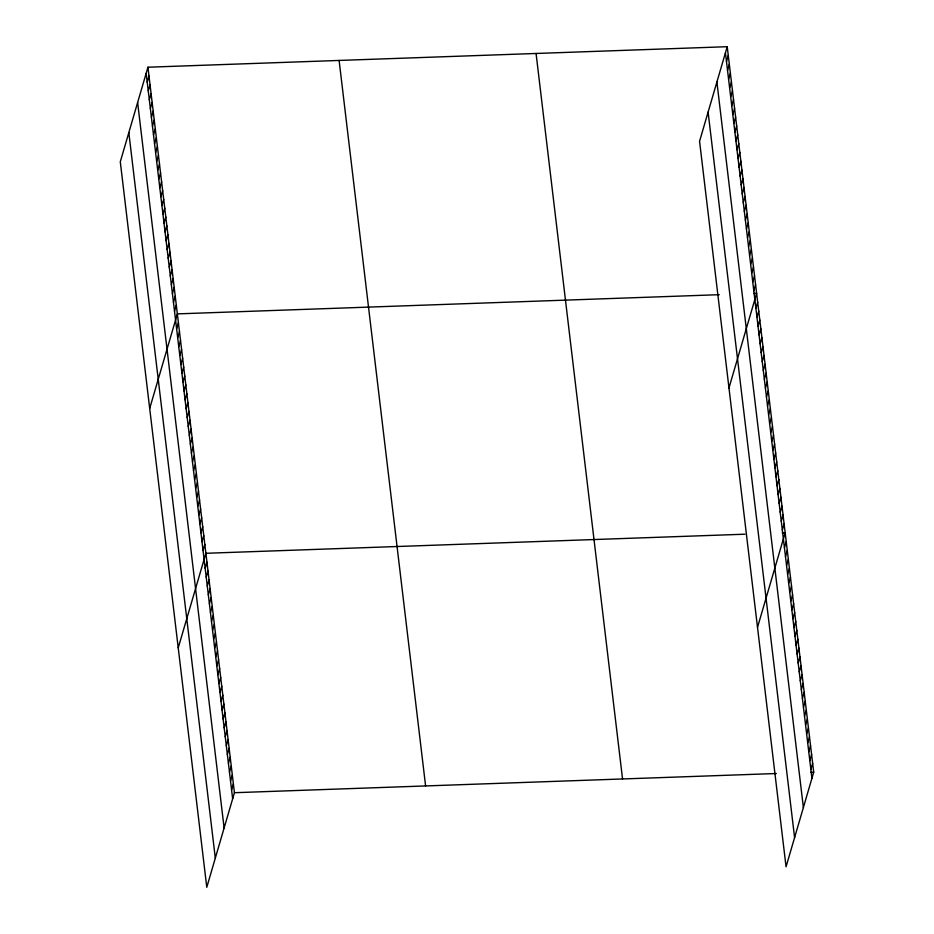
<?xml version="1.0" encoding="UTF-8"?>
<svg xmlns="http://www.w3.org/2000/svg" width="934" height="934" viewBox="0 0 934 934"><rect width="100%" height="100%" fill="white"/><g stroke="black" fill="none" stroke-linecap="round" stroke-linejoin="round"><path stroke-width="1.4" d="M147.946 67.213L120.288 161.804L206.776 887.3L234.434 792.709L147.946 67.213L727.224 46.7L813.712 772.196L786.054 866.787L699.566 141.291L727.224 46.7M147.21 82.145L148.996 76.016M148.261 90.948L150.047 84.831M149.312 99.763L151.098 93.645M150.362 108.566L152.149 102.448M151.413 117.38L153.199 111.263M152.464 126.183L154.25 120.066M153.515 134.998L155.301 128.88M154.565 143.813L156.352 137.683M155.616 152.616L157.402 146.498M156.667 161.43L158.453 155.313M157.718 170.233L159.504 164.115M158.757 179.048L160.555 172.93M159.807 187.851L161.605 181.733M160.858 196.665L162.656 190.548M161.909 205.468L163.707 199.351M162.96 214.283L164.758 208.165M164.01 223.098L165.797 216.98M165.061 231.901L166.847 225.783M166.112 240.715L167.898 234.597M167.163 249.518L168.949 243.4M168.213 258.333L170 252.215M169.264 267.136L171.05 261.018M170.315 275.95L172.101 269.833M171.366 284.765L173.152 278.647M172.416 293.568L174.203 287.45M173.467 302.382L175.253 296.265M174.518 311.185L176.304 305.068M149.697 408.473L177.355 313.882L719.262 294.689M176.619 328.861L178.406 322.744M177.682 337.734L179.468 331.617M178.733 346.596L180.531 340.478M179.795 355.469L181.581 349.351M180.846 364.33L182.644 358.212M181.908 373.203L183.694 367.085M182.971 382.064L184.757 375.947M184.021 390.937L185.808 384.82M185.084 399.799L186.87 393.681M186.135 408.672L187.921 402.554M187.197 417.533L188.983 411.415M188.248 426.406L190.034 420.288M189.31 435.267L191.096 429.15M190.361 444.14L192.159 438.023M191.423 453.002L193.21 446.884M192.474 461.875L194.272 455.757M193.536 470.736L195.323 464.618M194.587 479.609L196.385 473.491M195.65 488.47L197.436 482.353M196.712 497.343L198.498 491.226M197.763 506.205L199.549 500.087M198.825 515.078L200.612 508.96M199.876 523.939L201.662 517.821M200.938 532.812L202.725 526.694M201.989 541.673L203.775 535.556M203.052 550.546L204.838 544.429M178.231 647.881L205.9 553.29L744.923 534.201M205.165 568.281L206.951 562.163M206.216 577.142L208.013 571.024M207.278 586.015L209.064 579.897M208.329 594.876L210.127 588.759M209.391 603.749L211.177 597.632M210.454 612.611L212.24 606.493M211.504 621.484L213.291 615.366M212.567 630.345L214.353 624.227M213.617 639.218L215.404 633.1M214.68 648.079L216.466 641.962M215.731 656.952L217.529 650.835M216.793 665.814L218.579 659.696M217.844 674.687L219.642 668.569M218.906 683.548L220.693 677.43M219.957 692.421L221.755 686.303M221.019 701.282L222.806 695.165M222.082 710.155L223.868 704.038M223.133 719.017L224.919 712.899M224.195 727.89L225.981 721.772M225.246 736.751L227.032 730.633M226.308 745.624L228.094 739.506M227.359 754.485L229.145 748.367M228.421 763.358L230.208 757.24M229.472 772.22L231.27 766.102M230.535 781.093L232.321 774.975M231.585 789.954L233.383 783.836M726.489 61.632L728.275 55.515M727.539 70.435L729.326 64.318M728.59 79.25L730.376 73.132M729.641 88.053L731.427 81.935M730.692 96.867L732.478 90.75M731.742 105.67L733.529 99.553M732.793 114.485L734.579 108.367M733.832 123.3L735.63 117.182M734.883 132.103L736.681 125.985M735.934 140.917L737.732 134.8M736.984 149.72L738.782 143.602M738.035 158.535L739.833 152.417M739.086 167.338L740.872 161.22M740.137 176.152L741.923 170.035M741.187 184.967L742.974 178.849M742.238 193.77L744.024 187.652M743.289 202.585L745.075 196.467M744.34 211.388L746.126 205.27M745.39 220.202L747.177 214.084M746.441 229.005L748.227 222.887M747.492 237.82L749.278 231.702M748.543 246.634L750.329 240.505M749.593 255.437L751.38 249.32M750.644 264.252L752.43 258.134M751.695 273.055L753.481 266.937M752.746 281.87L754.532 275.752M753.796 290.672L755.583 284.555M728.975 387.96L756.633 293.369L753.761 293.474M755.898 308.348L757.684 302.231M756.96 317.221L758.747 311.104M758.011 326.083L759.797 319.965M759.073 334.956L760.86 328.838M760.124 343.817L761.911 337.699M761.187 352.69L762.973 346.572M762.237 361.551L764.035 355.434M763.3 370.424L765.086 364.307M764.351 379.286L766.149 373.168M765.413 388.159L767.199 382.041M766.464 397.02L768.262 390.902M767.526 405.893L769.312 399.775M768.589 414.754L770.375 408.637M769.639 423.627L771.426 417.51M770.702 432.489L772.488 426.371M771.753 441.362L773.539 435.244M772.815 450.223L774.601 444.105M773.866 459.096L775.652 452.978M774.928 467.957L776.714 461.84M775.979 476.83L777.777 470.713M777.041 485.692L778.828 479.574M778.092 494.565L779.89 488.447M779.154 503.426L780.941 497.308M780.205 512.299L782.003 506.181M781.268 521.16L783.054 515.043M782.33 530.033L784.116 523.916M757.509 627.379L785.167 532.777L782.295 532.882M784.443 547.768L786.23 541.65M785.494 556.629L787.28 550.511M786.556 565.502L788.343 559.384M787.607 574.363L789.405 568.246M788.67 583.236L790.456 577.119M789.72 592.098L791.518 585.98M790.783 600.971L792.569 594.853M791.834 609.832L793.631 603.714M792.896 618.705L794.682 612.587M793.958 627.566L795.745 621.449M795.009 636.439L796.795 630.322M796.072 645.301L797.858 639.183M797.122 654.174L798.909 648.056M798.185 663.035L799.971 656.917M799.235 671.908L801.022 665.79M800.298 680.769L802.084 674.652M801.349 689.642L803.147 683.525M802.411 698.504L804.197 692.386M803.462 707.377L805.26 701.259M804.524 716.238L806.311 710.12M805.575 725.111L807.373 718.993M806.637 733.972L808.424 727.855M807.7 742.845L809.486 736.728M808.751 751.707L810.537 745.589M809.813 760.58L811.599 754.462M810.864 769.441L812.65 763.323M234.434 792.709L776.341 773.515M810.84 772.301L813.712 772.196M725.438 52.818L811.926 778.314M716.903 82.017L803.38 807.513M708.1 112.092L794.589 837.588M536.069 53.471L622.546 778.968M339.112 60.441L425.6 785.938M146.159 73.331L232.648 798.827M137.625 102.53L224.113 828.026M128.822 132.605L215.31 858.101"/></g></svg>
